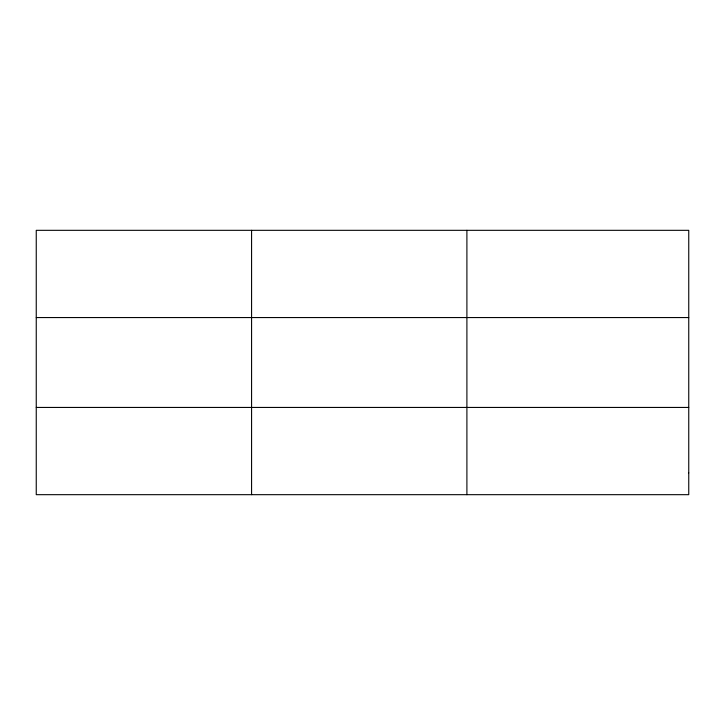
<?xml version="1.0" encoding="UTF-8"?>
<svg xmlns="http://www.w3.org/2000/svg" width="725" height="725" viewBox="0 0 725 725"><rect width="100%" height="100%" fill="white"/><g stroke="black" fill="none" stroke-linecap="round" stroke-linejoin="round"><path stroke-width="1.09" d="M251.575 230.323L251.575 494.677M466.9 230.323L466.9 494.677M36.25 317.559L688.75 317.559M36.25 407.441L688.75 407.441M688.75 472.863L688.75 494.677L36.25 494.677L36.25 230.323L688.75 230.323L688.75 472.863"/></g></svg>
